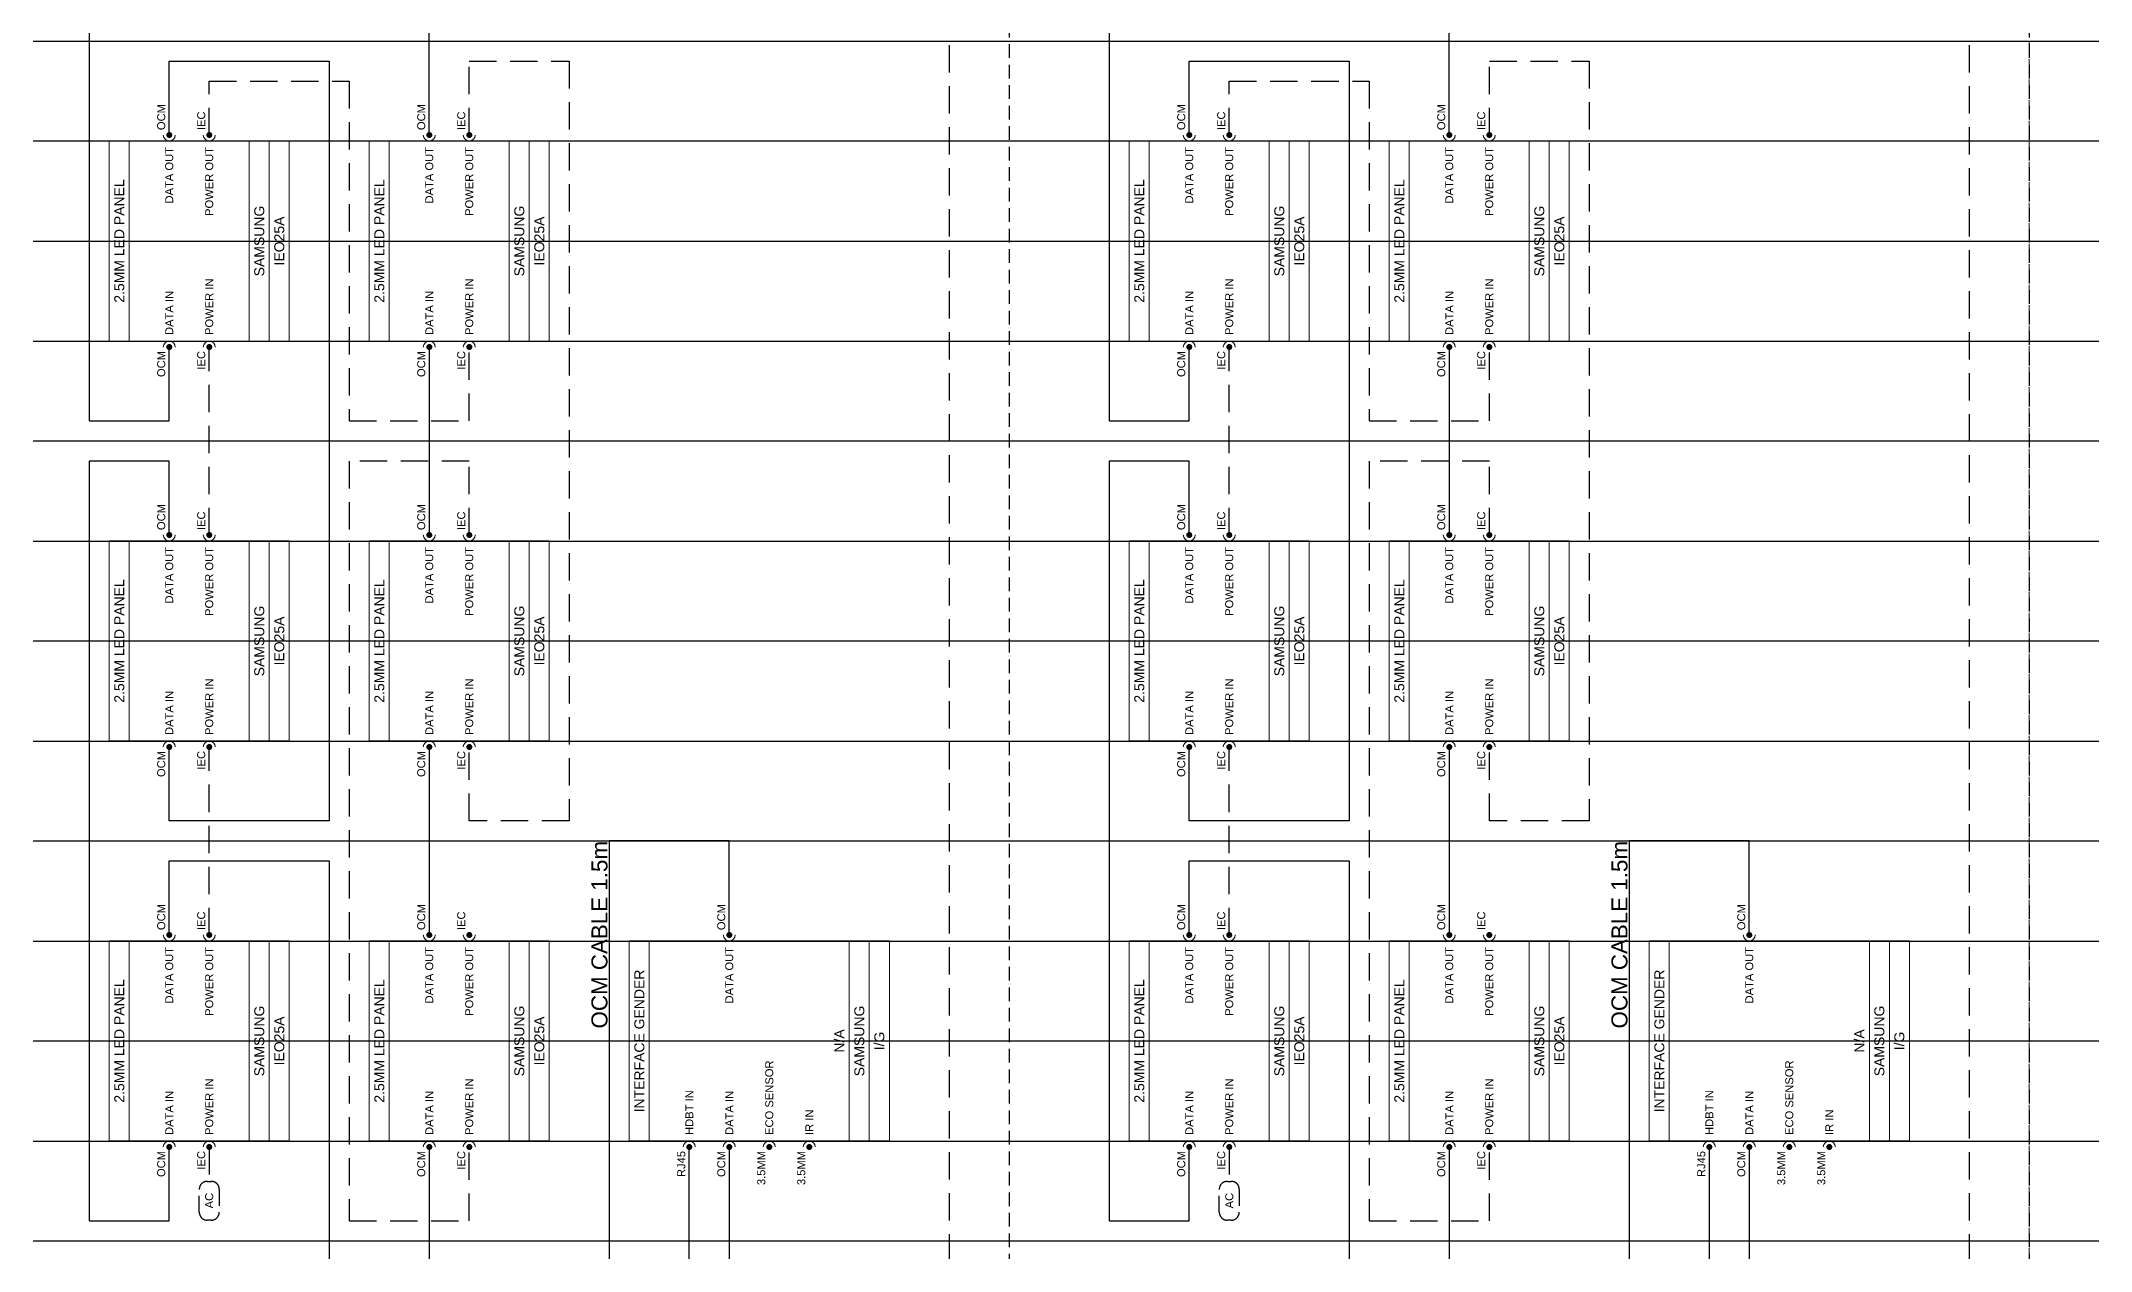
# Model space of a CAD drawing. Header units: millimetres. Extents: x 0 to 592, y -11 to 839.
# Drawn here: x 202.5 to 390, y 162.7 to 273.3 of the extents above; entities that cross this region are included whole.
import ezdxf
from ezdxf.enums import TextEntityAlignment as Align

# ---------------------------------------------------------------- set-up
doc = ezdxf.new("R2010")
doc.units = ezdxf.units.MM
doc.linetypes.add('DASHED', pattern=[0.75, 0.5, -0.25])
doc.linetypes.add('DASHED2', pattern=[0.375, 0.25, -0.125])
for name, color, linetype in [('SC - 3 Core Flex', 7, 'DASHED'), ('SC - Cat - Red - AV', 1, 'Continuous'), ('SC - Fibre', 170, 'DASHED'), ('Text', 7, 'Continuous')]:
    doc.layers.add(name, color=color, linetype=linetype)
doc.layers.add('SC - Equipment', color=7, linetype='Continuous', lineweight=13)
doc.layers.add('SC - Xlines', color=252, linetype='Continuous', plot=False)
doc.styles.add('ARIAL', font='arial.ttf')
doc.styles.get("Standard").update_dxf_attribs({"font": 'arial.ttf'})

# ---------------------------------------------------------------- blocks, each defined once
blk = doc.blocks.new('SAMSUNG I-G CARD - SCHEMATIC')
at = {"layer": 'SC - Equipment'}
for p, q in [((-25, 0), (25, 0)), ((-25, -65), (-25, 0)), ((25, 0), (25, -65)), ((25, -5), (-25, -5)), ((25, -55), (-25, -55)), ((25, -55), (-25, -55)), ((25, -60), (-25, -60)), ((25, -60), (-25, -60)), ((25, -60), (-25, -60)), ((25, -65), (-25, -65))]:
    blk.add_line(p, q, dxfattribs=at)
at = {"layer": 'SC - Equipment', "const_width": 0.7}
for points in [[(-26.1, -15, 1), (-26.9, -15, 1)], [(-26.1, -25, 1), (-26.9, -25, 1)], [(26.1, -25, -1), (26.9, -25, -1)], [(-26.1, -35, 1), (-26.9, -35, 1)], [(-26.1, -45, 1), (-26.9, -45, 1)]]:
    blk.add_lwpolyline(points, format="xyb", close=True, dxfattribs=at)
at = {"layer": 'SC - Equipment'}
for centre, start, end in [((-26.5, -15), 270, 90), ((-26.5, -25), 270, 90), ((26.5, -25), 90, 270), ((-26.5, -35), 270, 90), ((-26.5, -45), 270, 90)]:
    blk.add_arc(centre, 1.5, start, end, dxfattribs=at)
at = {"ltscale": 5}
for tag, p in [('DESCRIPTION', (0, -2.5)), ('BRACKET', (0, -52.5)), ('MAKE', (0, -57.5)), ('MODEL', (0, -62.5))]:
    blk.add_attdef(tag, text='', height=2.5, dxfattribs=at).set_placement(p, align=Align.MIDDLE_CENTER)
at = {"ltscale": 5, "flags": 1}
for tag, p in [('ROOM_TYPE', (45, -5)), ('LOCATION', (45, -10)), ('RACK_EQUIPMENT_(Y/N)', (45, -15)), ('IP_(Y/N)', (45, -30)), ('POE(WATT)', (45, -35)), ('AMP(@240V)', (45, -40)), ('WATT', (45, -45)), ('BTU/H', (45, -50)), ('WEIGHT(KG)', (45, -55)), ('TRANSFORMER_TAPS', (45, -60))]:
    blk.add_attdef(tag, p, '', height=2.5, dxfattribs=at)
at = {"layer": 'SC - Equipment', "ltscale": 5, "char_height": 2}
for s, insert, width, attachment_point in [('RJ45', (-27.5, -13), 5.7736, 6), ('HDBT IN', (-23.5, -15), 23.5, 4), ('OCM', (-27.5, -23), 5.7736, 6), ('DATA IN ', (-23.5, -25), 28.0635, 4), ('DATA OUT', (23.5, -25), 23.5, 6), ('OCM', (27.7, -23), 3.7458, 4), ('3.5MM', (-27.5, -33), 5.7736, 6), ('ECO SENSOR', (-23.5, -35), 23.5, 4), ('3.5MM', (-27.5, -43), 5.7736, 6), ('IR IN', (-23.5, -45), 23.5, 4)]:
    blk.add_mtext(s, dxfattribs=dict(at, insert=insert, width=width, attachment_point=attachment_point))
blk = doc.blocks.new('SAMSUNG LH025IEA - SCHEMATIC')
at = {"layer": 'SC - Equipment'}
for p, q in [((-25, 0), (25, 0)), ((-25, -45), (-25, 0)), ((25, 0), (25, -45)), ((25, -5), (-25, -5)), ((25, -35), (-25, -35)), ((25, -35), (-25, -35)), ((25, -40), (-25, -40)), ((25, -40), (-25, -40)), ((25, -40), (-25, -40)), ((25, -45), (-25, -45))]:
    blk.add_line(p, q, dxfattribs=at)
at = {"layer": 'SC - Equipment', "const_width": 0.7}
for points in [[(-26.1, -15, 1), (-26.9, -15, 1)], [(26.1, -15, -1), (26.9, -15, -1)], [(-26.1, -25, 1), (-26.9, -25, 1)], [(26.1, -25, -1), (26.9, -25, -1)]]:
    blk.add_lwpolyline(points, format="xyb", close=True, dxfattribs=at)
at = {"layer": 'SC - Equipment'}
for centre, start, end in [((-26.5, -15), 270, 90), ((26.5, -15), 90, 270), ((-26.5, -25), 270, 90), ((26.5, -25), 90, 270)]:
    blk.add_arc(centre, 1.5, start, end, dxfattribs=at)
at = {"ltscale": 5}
for tag, p in [('DESCRIPTION', (0, -2.5)), ('MAKE', (0, -37.5)), ('MODEL', (0, -42.5))]:
    blk.add_attdef(tag, text='', height=2.5, dxfattribs=at).set_placement(p, align=Align.MIDDLE_CENTER)
at = {"ltscale": 5, "flags": 1}
for tag, p in [('ROOM_TYPE', (45, -5)), ('LOCATION', (45, -10)), ('RACK_EQUIPMENT_(Y/N)', (45, -15)), ('IP_(Y/N)', (45, -30)), ('POE(WATT)', (45, -35)), ('AMP(@240V)', (45, -40)), ('WATT', (45, -45)), ('BTU/H', (45, -50)), ('WEIGHT(KG)', (45, -55)), ('TRANSFORMER_TAPS', (45, -60))]:
    blk.add_attdef(tag, p, '', height=2.5, dxfattribs=at)
blk.add_attdef('BRACKET', text='', height=2.5, dxfattribs=at).set_placement((0, -32.5), align=Align.MIDDLE_CENTER)
at = {"layer": 'SC - Equipment', "ltscale": 5, "char_height": 2}
for s, insert, width, attachment_point in [('OCM', (-27.5, -13), 5.7736, 6), ('DATA IN', (-23.5, -15), 23.5, 4), ('DATA OUT', (23.5, -15), 23.5, 6), ('OCM', (27.72, -13), 7.1748, 4), ('IEC', (-27.5, -23), 5.7736, 6), ('POWER IN', (-23.5, -25), 23.5, 4), ('POWER OUT', (23.5, -25), 23.5, 6), ('IEC', (27.72, -23), 7.1748, 4)]:
    blk.add_mtext(s, dxfattribs=dict(at, insert=insert, width=width, attachment_point=attachment_point))

msp = doc.modelspace()

# ---------------------------------------------------------------- linework, layer by layer
at = {"color": 31, "linetype": 'DASHED2', "ltscale": 5}
for p, q in [((291.06, 839.28), (291.06, 62.45)), ((384.34, 839.28), (384.34, 62.45))]:
    msp.add_line(p, q, dxfattribs=at)
at = {"ltscale": 5}
for points in [[(214.24, 301.32), (214.24, 308.08), (206.92, 308.08), (206.92, 238.58), (214.24, 238.58), (214.24, 245.35)], [(307.52, 301.32), (307.52, 308.08), (300.2, 308.08), (300.2, 238.58), (307.52, 238.58), (307.52, 245.35)], [(238.01, 264.73), (238.01, 281.93)], [(331.3, 264.73), (331.3, 281.93)], [(214.24, 264.73), (214.24, 271.5), (228.87, 271.5), (228.87, 202), (214.24, 202), (214.24, 208.76)], [(307.52, 264.73), (307.52, 271.5), (322.15, 271.5), (322.15, 202), (307.52, 202), (307.52, 208.76)], [(238.01, 245.35), (238.01, 228.15)], [(331.3, 245.35), (331.3, 228.15)], [(214.24, 228.15), (214.24, 234.92), (206.92, 234.92), (206.92, 165.42), (214.24, 165.42), (214.24, 172.18)], [(307.52, 228.15), (307.52, 234.92), (300.2, 234.92), (300.2, 165.42), (307.52, 165.42), (307.52, 172.18)], [(238.01, 208.76), (238.01, 191.57)], [(331.3, 208.76), (331.3, 191.57)], [(265.45, 191.57), (265.45, 200.17), (254.48, 200.17), (254.48, 92.25), (238.01, 92.25), (238.01, 99.02)], [(358.73, 191.57), (358.73, 200.17), (347.76, 200.17), (347.76, 92.25), (331.3, 92.25), (331.3, 99.02)], [(214.24, 191.57), (214.24, 198.34), (228.87, 198.34), (228.87, 128.83), (214.24, 128.83), (214.24, 135.6)], [(307.52, 191.57), (307.52, 198.34), (322.15, 198.34), (322.15, 128.83), (307.52, 128.83), (307.52, 135.6)], [(265.45, 172.18), (265.45, 125.18), (214.24, 125.18), (214.24, 118.41)], [(238.01, 172.18), (238.01, 154.99)], [(358.73, 172.18), (358.73, 125.18), (307.52, 125.18), (307.52, 118.41)], [(331.3, 172.18), (331.3, 154.99)]]:
    msp.add_lwpolyline(points, dxfattribs=at)
at = {"layer": 'SC - 3 Core Flex', "ltscale": 5}
for points in [[(241.67, 264.73), (241.67, 271.5), (250.82, 271.5), (250.82, 202), (241.67, 202), (241.67, 208.76)], [(334.96, 264.73), (334.96, 271.5), (344.1, 271.5), (344.1, 202), (334.96, 202), (334.96, 208.76)], [(217.89, 264.73), (217.89, 269.67), (230.7, 269.67), (230.7, 238.58), (241.67, 238.58), (241.67, 245.35)], [(311.18, 264.73), (311.18, 269.67), (323.98, 269.67), (323.98, 238.58), (334.96, 238.58), (334.96, 245.35)], [(217.89, 228.15), (217.89, 245.35)], [(311.18, 228.15), (311.18, 245.35)], [(241.67, 228.15), (241.67, 234.92), (230.7, 234.92), (230.7, 165.42), (241.67, 165.42), (241.67, 172.18)], [(334.96, 228.15), (334.96, 234.92), (323.98, 234.92), (323.98, 165.42), (334.96, 165.42), (334.96, 172.18)], [(217.89, 191.57), (217.89, 208.76)], [(311.18, 191.57), (311.18, 208.76)], [(217.89, 172.18), (217.89, 169.04)], [(311.18, 172.18), (311.18, 169.04)]]:
    msp.add_lwpolyline(points, dxfattribs=at)
at = {"layer": 'SC - 3 Core Flex', "ltscale": 3}
for points in [[(216.98, 166.22), (216.98, 168.31, -0.414214), (217.71, 169.04), (218.08, 169.04, -0.414214), (218.81, 168.31), (218.81, 166.22, -0.414214), (218.08, 165.49), (217.71, 165.49, -0.414214)], [(310.26, 166.22), (310.26, 168.31, -0.414214), (311, 169.04), (311.36, 169.04, -0.414214), (312.09, 168.31), (312.09, 166.22, -0.414214), (311.36, 165.49), (311, 165.49, -0.414214)]]:
    msp.add_lwpolyline(points, format="xyb", close=True, dxfattribs=at)
at = {"layer": 'SC - Cat - Red - AV', "ltscale": 5}
for points in [[(261.79, 118.41), (261.79, 172.18)], [(355.08, 118.41), (355.08, 172.18)]]:
    msp.add_lwpolyline(points, dxfattribs=at)
at = {"layer": 'SC - Equipment', "color": 251, "linetype": 'DASHED2', "ltscale": 5, "true_color": 0x636466}
msp.add_lwpolyline([(18.52, 273.33), (18.52, 90.42), (384.34, 90.42), (384.34, 273.33)], close=True, dxfattribs=at)
at = {"layer": 'SC - Fibre', "ltscale": 5}
for points in [[(261.79, 464.84), (261.79, 437.95), (285.57, 437.95), (285.57, 42.33)], [(261.79, 464.84), (261.79, 437.95), (285.57, 437.95), (285.57, -0.01)], [(355.08, 464.84), (355.08, 437.95), (378.85, 437.95), (378.85, 42.33)], [(355.08, 464.84), (355.08, 437.95), (378.85, 437.95), (378.85, -0.01)]]:
    msp.add_lwpolyline(points, dxfattribs=at)
at = {"layer": 'SC - Xlines', "ltscale": 5}
for points in [[(-0.03, 273.33), (519.95, 273.33)], [(-0.03, 255.04), (519.95, 255.04)], [(-0.03, 236.75), (519.95, 236.75)], [(-0.03, 218.46), (519.95, 218.46)], [(-0.03, 200.17), (519.95, 200.17)], [(-0.03, 181.88), (519.95, 181.88)], [(-0.03, 163.59), (519.95, 163.59)]]:
    msp.add_lwpolyline(points, dxfattribs=at)
at = {"layer": 'SC - Xlines', "color": 250, "ltscale": 5}
for points in [[(-0.03, 264.19), (519.95, 264.19)], [(-0.03, 245.89), (519.95, 245.89)], [(-0.03, 227.6), (519.95, 227.6)], [(-0.03, 209.31), (519.95, 209.31)], [(-0.03, 191.02), (519.95, 191.02)], [(-0.03, 172.73), (519.95, 172.73)]]:
    msp.add_lwpolyline(points, dxfattribs=at)

# ---------------------------------------------------------------- block references
at = {"ltscale": 5, "xscale": 0.3658170094211283, "yscale": 0.3658170094211283, "zscale": 0.3658170094211283, "rotation": 90.00000000000001}
for name, p, values in [('SAMSUNG LH025IEA - SCHEMATIC', (208.75, 255.04), {'DESCRIPTION': '2.5MM LED PANEL', 'MAKE': 'SAMSUNG', 'MODEL': 'IEO25A'}), ('SAMSUNG LH025IEA - SCHEMATIC', (232.53, 255.04), {'DESCRIPTION': '2.5MM LED PANEL', 'MAKE': 'SAMSUNG', 'MODEL': 'IEO25A'}), ('SAMSUNG LH025IEA - SCHEMATIC', (302.03, 255.04), {'DESCRIPTION': '2.5MM LED PANEL', 'MAKE': 'SAMSUNG', 'MODEL': 'IEO25A'}), ('SAMSUNG LH025IEA - SCHEMATIC', (325.81, 255.04), {'DESCRIPTION': '2.5MM LED PANEL', 'MAKE': 'SAMSUNG', 'MODEL': 'IEO25A'}), ('SAMSUNG LH025IEA - SCHEMATIC', (208.75, 218.46), {'DESCRIPTION': '2.5MM LED PANEL', 'MAKE': 'SAMSUNG', 'MODEL': 'IEO25A'}), ('SAMSUNG LH025IEA - SCHEMATIC', (232.53, 218.46), {'DESCRIPTION': '2.5MM LED PANEL', 'MAKE': 'SAMSUNG', 'MODEL': 'IEO25A'}), ('SAMSUNG LH025IEA - SCHEMATIC', (302.03, 218.46), {'DESCRIPTION': '2.5MM LED PANEL', 'MAKE': 'SAMSUNG', 'MODEL': 'IEO25A'}), ('SAMSUNG LH025IEA - SCHEMATIC', (325.81, 218.46), {'DESCRIPTION': '2.5MM LED PANEL', 'MAKE': 'SAMSUNG', 'MODEL': 'IEO25A'}), ('SAMSUNG LH025IEA - SCHEMATIC', (208.75, 181.88), {'DESCRIPTION': '2.5MM LED PANEL', 'MAKE': 'SAMSUNG', 'MODEL': 'IEO25A'}), ('SAMSUNG LH025IEA - SCHEMATIC', (232.53, 181.88), {'DESCRIPTION': '2.5MM LED PANEL', 'MAKE': 'SAMSUNG', 'MODEL': 'IEO25A'}), ('SAMSUNG I-G CARD - SCHEMATIC', (256.31, 181.88), {'DESCRIPTION': 'INTERFACE GENDER', 'MAKE': 'SAMSUNG', 'MODEL': 'I/G', 'BRACKET': 'N/A'}), ('SAMSUNG LH025IEA - SCHEMATIC', (302.03, 181.88), {'DESCRIPTION': '2.5MM LED PANEL', 'MAKE': 'SAMSUNG', 'MODEL': 'IEO25A'}), ('SAMSUNG LH025IEA - SCHEMATIC', (325.81, 181.88), {'DESCRIPTION': '2.5MM LED PANEL', 'MAKE': 'SAMSUNG', 'MODEL': 'IEO25A'}), ('SAMSUNG I-G CARD - SCHEMATIC', (349.59, 181.88), {'DESCRIPTION': 'INTERFACE GENDER', 'MAKE': 'SAMSUNG', 'MODEL': 'I/G', 'BRACKET': 'N/A'})]:
    msp.add_blockref(name, p, dxfattribs=at).add_auto_attribs(values)

# ---------------------------------------------------------------- texts
at = {"layer": 'SC - Equipment', "color": 251, "linetype": 'DASHED2', "ltscale": 5, "true_color": 0x636466, "char_height": 1.4633, "attachment_point": 9, "rotation": 90, "style": 'ARIAL'}
for insert in [(254.33, 200.17), (347.61, 200.17)]:
    msp.add_mtext('OCM CABLE 1.5m', dxfattribs=dict(at, insert=insert))
at = {"layer": 'Text', "char_height": 0.732, "width": 52.6671, "attachment_point": 5, "rotation": 90}
for insert in [(217.89, 167.28), (311.18, 167.28)]:
    msp.add_mtext('AC', dxfattribs=dict(at, insert=insert))

doc.saveas('drawing.dxf')
